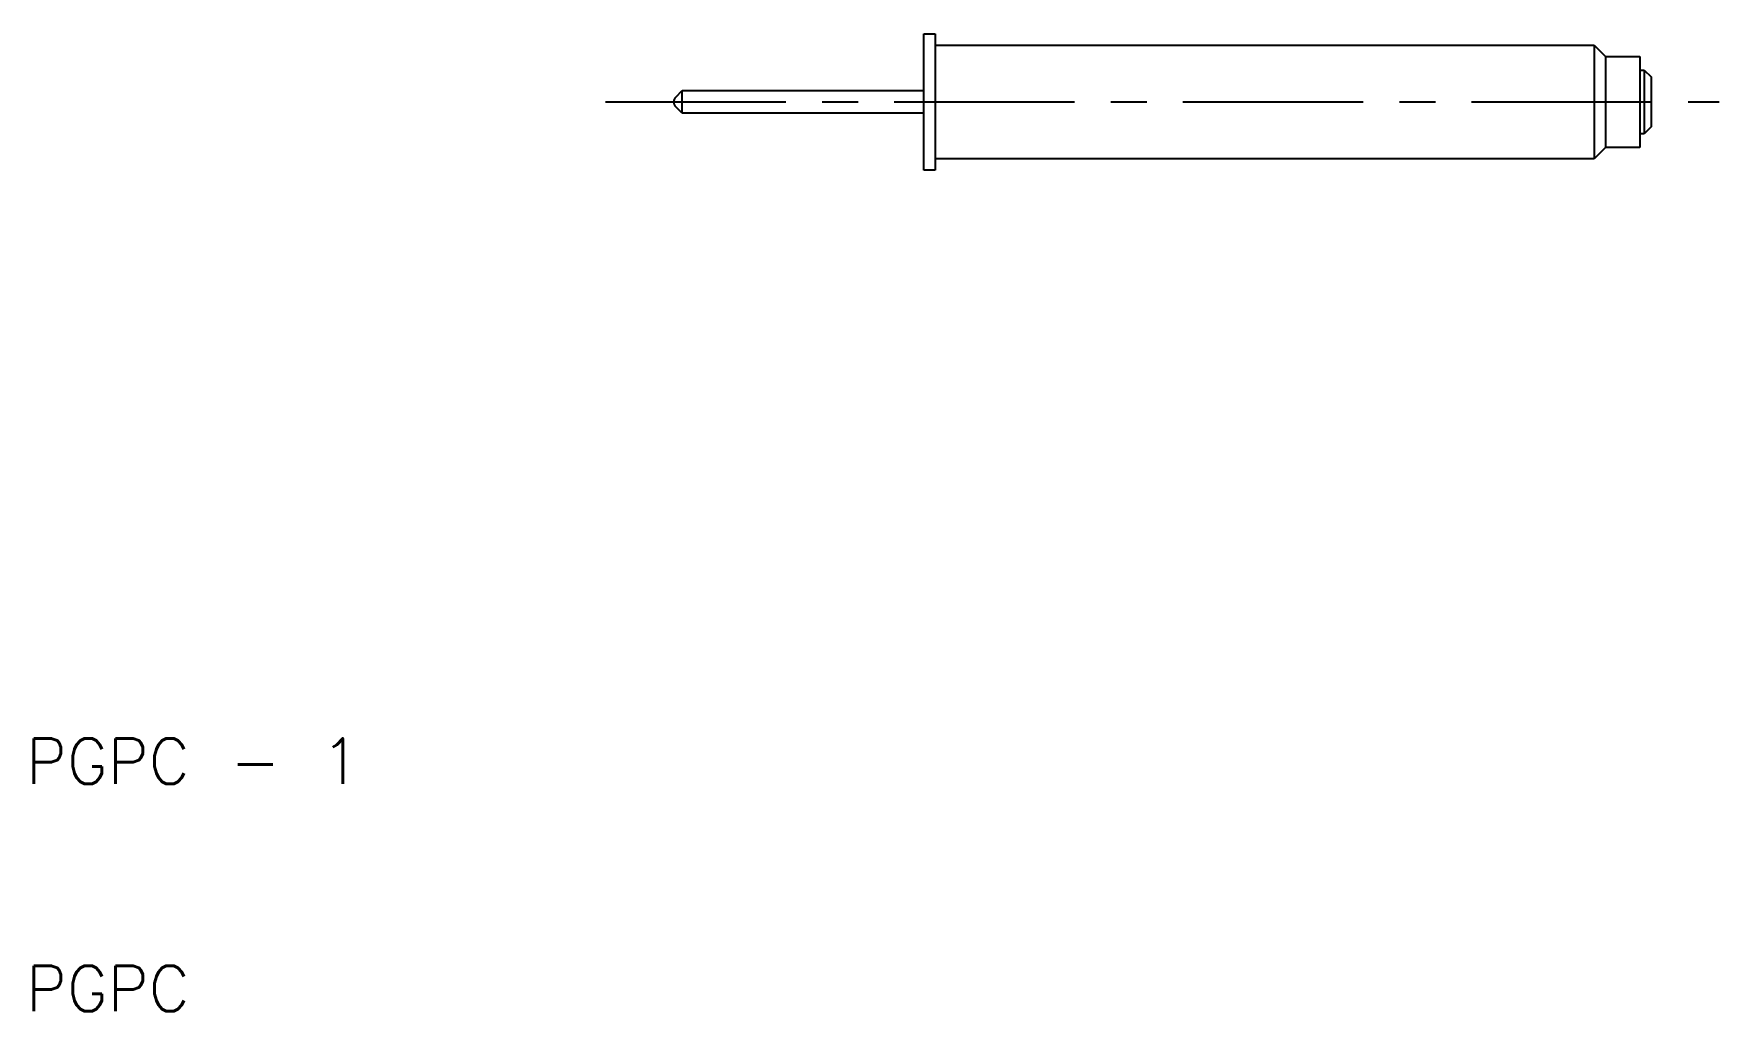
# Model space of a CAD drawing. Extents: x 10.3 to 84.5, y 10 to 53.
import ezdxf

# ---------------------------------------------------------------- set-up
doc = ezdxf.new("R2010")
doc.units = 0
doc.header["$LTSCALE"] = 0.25
doc.linetypes.add('CENTER', pattern=[50.8, 31.75, -6.35, 6.35, -6.35])
doc.layers.get('0').update_dxf_attribs({"linetype": 'CONTINUOUS'})
doc.layers.add('CENTER', color=1, linetype='CENTER')
doc.styles.get("Standard").update_dxf_attribs({"font": 'txt.shx', "bigfont": 'extfont.shx'})

msp = doc.modelspace()

# ---------------------------------------------------------------- linework, layer by layer
for p, q in [((49.5, 50.5), (49.5, 53)), ((49.5, 53), (50, 53)), ((50, 53), (50, 52.5)), ((50, 52.5), (79, 52.5)), ((50, 52.5), (50, 47.5)), ((79, 52.5), (79, 47.5)), ((79, 52.5), (79.5, 52)), ((79.5, 52), (79.5, 48)), ((79.5, 52), (81, 52)), ((81, 52), (81, 51.4)), ((81, 51.4), (81, 48.6)), ((81, 51.4), (81.2, 51.4)), ((81.2, 51.4), (81.2, 48.6)), ((81.2, 51.4), (81.5, 51.1)), ((38.588, 50.212), (38.876, 50.5)), ((38.876, 50.5), (49.5, 50.5)), ((38.876, 49.5), (38.876, 50.5)), ((49.5, 49.5), (49.5, 50.5)), ((81.5, 51.1), (81.5, 48.9)), ((38.876, 49.5), (38.588, 49.788)), ((49.5, 49.5), (38.876, 49.5)), ((49.5, 47), (49.5, 49.5)), ((81, 48.6), (81, 48)), ((81.2, 48.6), (81, 48.6)), ((81.5, 48.9), (81.2, 48.6)), ((79, 47.5), (50, 47.5)), ((50, 47.5), (50, 47)), ((79.5, 48), (79, 47.5)), ((81, 48), (79.5, 48)), ((50, 47), (49.5, 47))]:
    msp.add_line(p, q)
msp.add_arc((38.8, 50), 0.3, 135, 225)
at = {"layer": 'CENTER', "color": 1, "linetype": 'CENTER'}
msp.add_line((35.5, 50), (84.5, 50), dxfattribs=at)

# ---------------------------------------------------------------- texts
for s, p in [('PGPC - 1', (10, 20)), ('PGPC', (10, 10))]:
    msp.add_text(s, height=2).set_placement(p)

doc.saveas('drawing.dxf')
